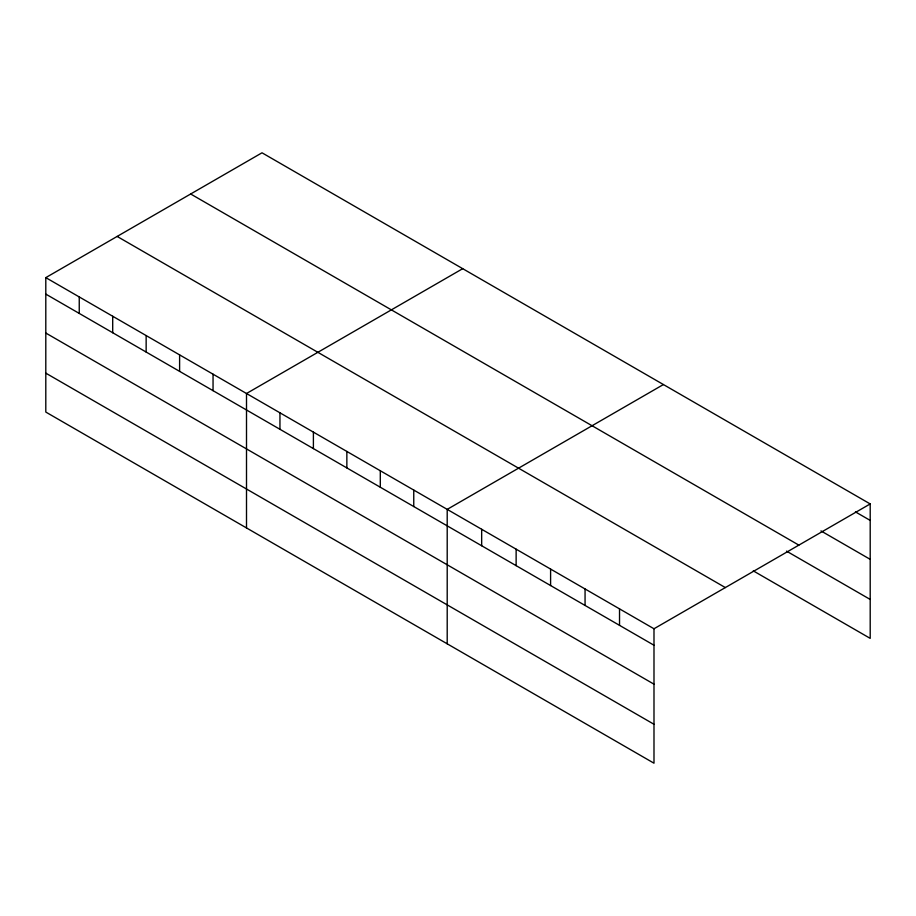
<?xml version="1.0" encoding="UTF-8"?>
<svg xmlns="http://www.w3.org/2000/svg" width="916" height="916" viewBox="0 0 916 916"><rect width="100%" height="100%" fill="white"/><g stroke="black" fill="none" stroke-linecap="round" stroke-linejoin="round"><path stroke-width="1.37" d="M45.8 277.628L653.99 628.765L653.99 763.2L45.8 412.063L45.8 277.628L262.01 152.8L870.2 503.937L870.2 638.372L753.273 570.863M462.717 268.674L246.507 393.502L246.507 527.937M663.413 384.548L447.203 509.376L447.203 643.811M653.99 628.765L870.2 503.937M855.43 511.884L870.2 520.414M820.965 530.914L870.2 559.344M190.665 193.997L798.855 545.123M786.5 551.123L870.2 599.442M117.145 236.431L725.335 587.568M45.8 294.105L653.99 645.242M45.8 333.035L653.99 684.172M45.8 373.144L653.99 724.27M619.525 608.865L619.525 625.342M585.061 588.965L585.061 605.442M550.596 569.065L550.596 585.553M516.132 549.176L516.132 565.653M481.667 529.276L481.667 545.753M413.757 490.06L413.757 506.548M380.3 470.755L380.3 487.232M346.855 451.439L346.855 467.916M313.398 432.123L313.398 448.611M279.952 412.818L279.952 429.295M213.05 374.186L213.05 390.674M179.605 354.881L179.605 371.358M146.148 335.565L146.148 352.042M112.702 316.249L112.702 332.737M79.245 296.944L79.245 313.421"/></g></svg>
